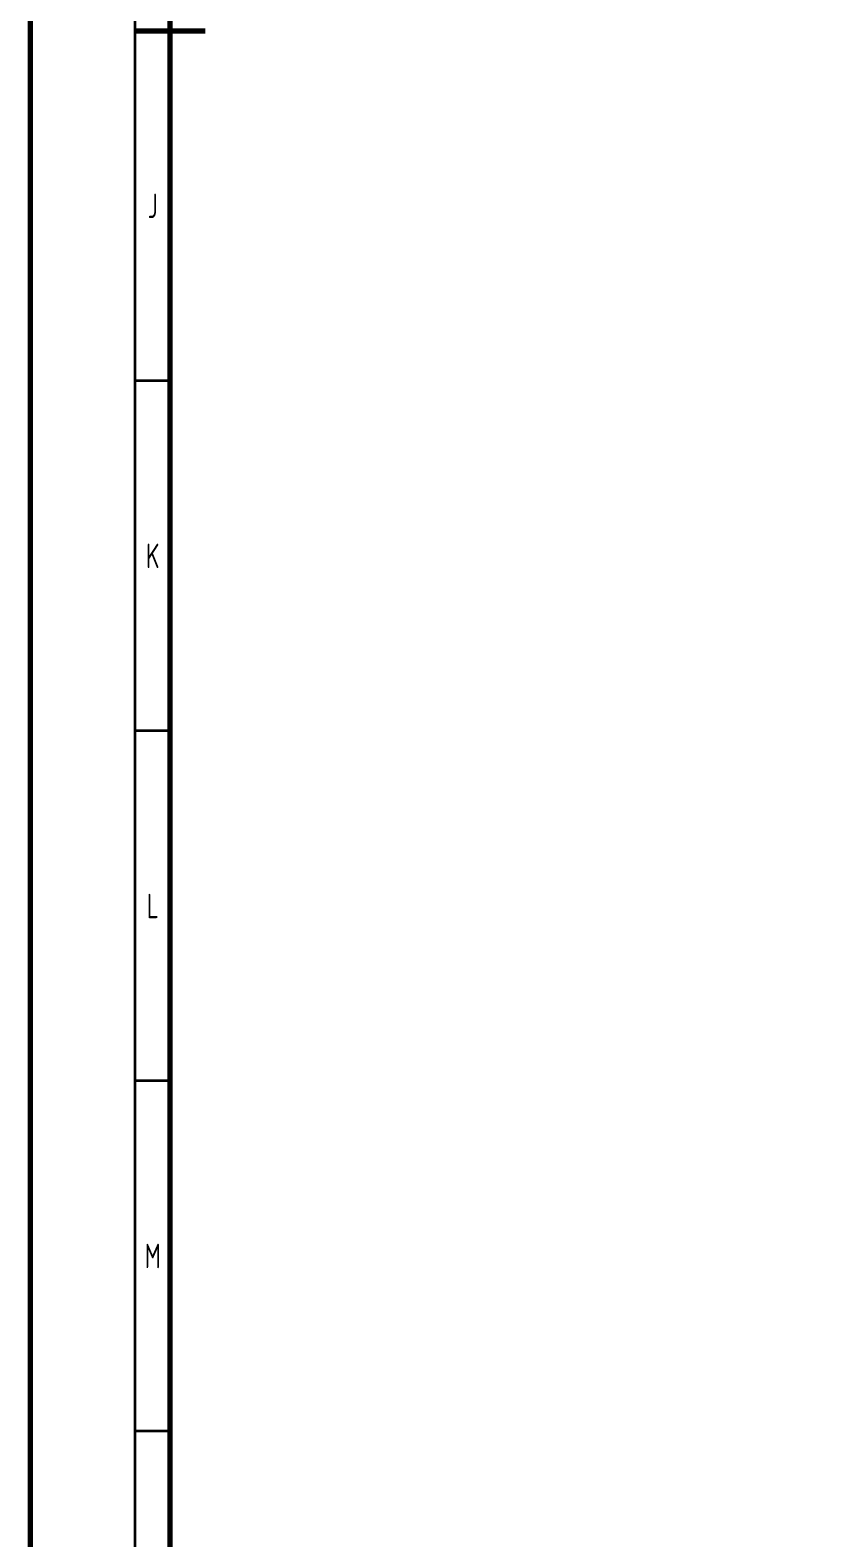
# Model space of a CAD drawing. Header units: millimetres. Extents: x -253 to 12701, y 1223 to 2077.
# Drawn here: x -253.4 to -139.4, y 1441 to 1656.4 of the extents above; entities that cross this region are included whole.
import ezdxf

# ---------------------------------------------------------------- set-up
doc = ezdxf.new("R2010")
doc.units = ezdxf.units.MM
for name, color, linetype, lineweight in [('Chu', 241, 'Continuous', 35), ('Net 0.35', 20, 'Continuous', 35), ('Net 0.7', 7, 'Continuous', 70)]:
    doc.layers.add(name, color=color, linetype=linetype, lineweight=lineweight)
doc.styles.add('SLDTEXTSTYLE1', font='TXT', dxfattribs={"width": 0.7})

msp = doc.modelspace()

# ---------------------------------------------------------------- linework, layer by layer
at = {"layer": 'Net 0.35', "linetype": 'Continuous', "lineweight": 35}
for p, q in [((-238.43, 1240.76), (-238.43, 2071.76)), ((-233.43, 1606.26), (-238.43, 1606.26)), ((-233.43, 1556.26), (-238.43, 1556.26)), ((-233.43, 1506.26), (-238.43, 1506.26)), ((-233.43, 1456.26), (-238.43, 1456.26))]:
    msp.add_line(p, q, dxfattribs=at)
at = {"layer": 'Net 0.7', "linetype": 'Continuous', "lineweight": 70}
for p, q in [((-233.43, 1245.76), (-233.43, 2066.76)), ((-238.43, 1656.26), (-228.43, 1656.26))]:
    msp.add_line(p, q, dxfattribs=at)
at = {"layer": 'Net 0.7'}
msp.add_lwpolyline([(-253.43, 1235.76), (935.57, 1235.76), (935.57, 2076.76), (-253.43, 2076.76)], close=True, dxfattribs=at)

# ---------------------------------------------------------------- texts
at = {"layer": 'Chu', "char_height": 3.5, "attachment_point": 5, "style": 'SLDTEXTSTYLE1'}
for s, insert in [('{\\fTCVN 7284|b0|i0|c0|p34;J}', (-235.93, 1631.26)), ('{\\fTCVN 7284|b0|i0|c0|p34;K}', (-235.93, 1581.26)), ('{\\fTCVN 7284|b0|i0|c0|p34;L}', (-235.93, 1531.26)), ('{\\fTCVN 7284|b0|i0|c0|p34;M}', (-235.93, 1481.26))]:
    msp.add_mtext(s, dxfattribs=dict(at, insert=insert))

doc.saveas('drawing.dxf')
